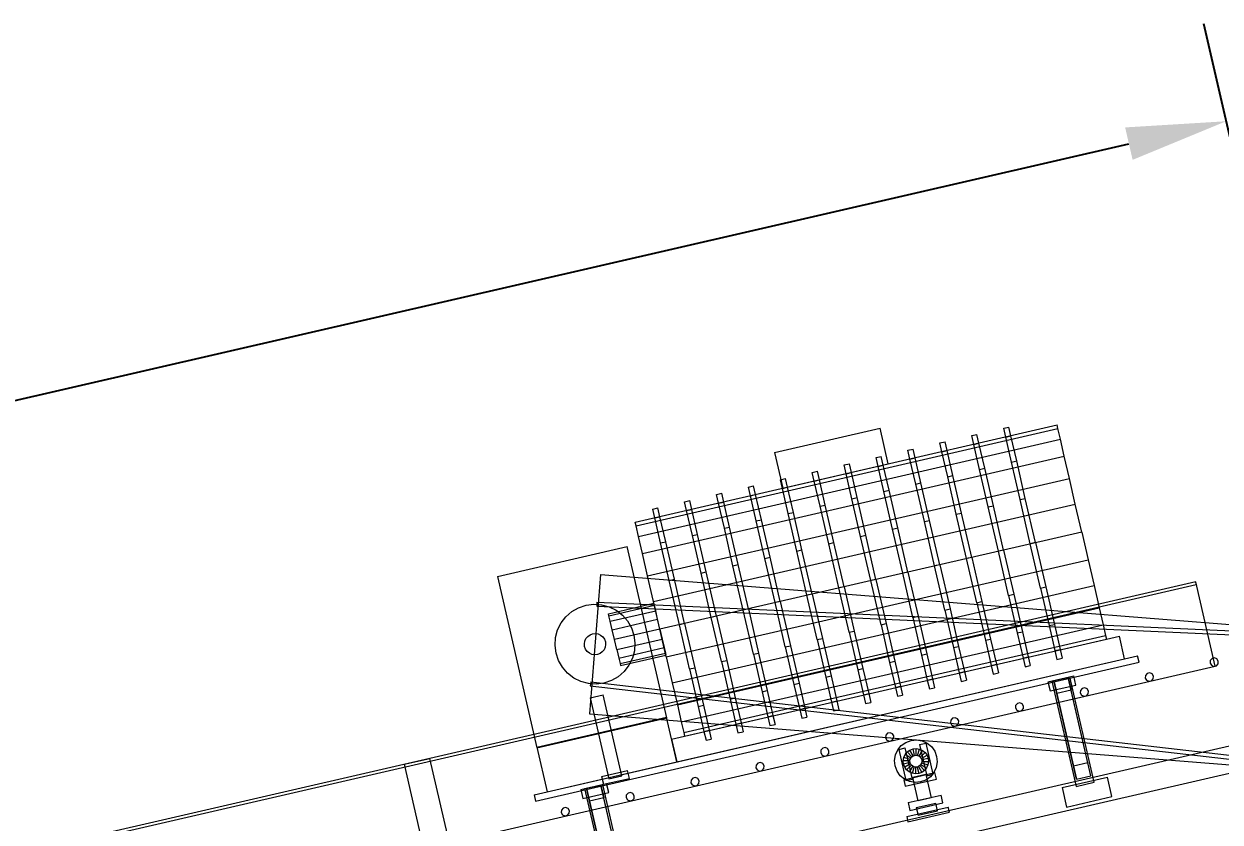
# Model space of a CAD drawing. Header units: millimetres. Extents: x -1970 to 59977, y -65068 to 6837.
# Drawn here: x 36932 to 38728, y 3324 to 4523 of the extents above; entities that cross this region are included whole.
import ezdxf

# ---------------------------------------------------------------- set-up
doc = ezdxf.new("R2010")
doc.units = ezdxf.units.MM
doc.layers.add('COTAS_P', color=1, linetype='Continuous', lineweight=0)
doc.layers.add('lateral_C03', color=7, linetype='Continuous', lineweight=0)
doc.dimstyles.new('R19_100', dxfattribs={"dimtxt": 250, "dimasz": 150, "dimexe": 150, "dimexo": 80, "dimgap": 100, "dimtad": 1, "dimtih": 1, "dimtoh": 1, "dimdsep": 46, "dimcen": 0.09, "dimadec": 0, "dimazin": 0, "dimtfac": 1, "dimtdec": 4, "dimtofl": 0, "dimtmove": 0, "dimatfit": 3, "dimfxl": 1, "dimtolj": 1, "dimtzin": 0, "dimarcsym": 0})

# ---------------------------------------------------------------- blocks, each defined once
blk = doc.blocks.new('*D9')
at = {"layer": 'COTAS_P', "color": 0, "lineweight": -2, "transparency": 16777216}
for p, q in [((38921.3, 3578), (38703.4, 4523.2)), ((27384.7, 1760.7), (38591, 4343.3)), ((27422.7, 928), (27204.9, 1873.2))]:
    blk.add_line(p, q, dxfattribs=at)
at = {"layer": 'COTAS_P', "color": 0, "transparency": 16777216}
for points in [[(38585.4, 4367.7), (38596.6, 4319), (38737.1, 4377)], [(27379.1, 1785.1), (27390.3, 1736.3), (27238.5, 1727)]]:
    blk.add_solid(points, dxfattribs=at)
at = {"layer": 'Defpoints', "color": 0, "transparency": 16777216}
for p in [(38737.1, 4377), (38939.3, 3500), (27440.7, 850)]:
    blk.add_point(p, dxfattribs=at)

msp = doc.modelspace()

# ---------------------------------------------------------------- linework, layer by layer
at = {"layer": 'lateral_C03'}
for p, q in [((37849.701, 3774.833), (38483.098, 3920.807)), ((38059.038, 3879.519), (38217.387, 3916.013)), ((38229.739, 3862.417), (38217.387, 3916.013)), ((38402.989, 3915.891), (38410.785, 3917.688)), ((38406.035, 3902.673), (38402.989, 3915.891)), ((38413.831, 3904.47), (38410.785, 3917.688)), ((38484.36, 3915.329), (38483.098, 3920.807)), ((37850.964, 3769.354), (38484.36, 3915.329)), ((37854.666, 3753.292), (38488.062, 3899.266)), ((38355.078, 3904.849), (38362.874, 3906.646)), ((38358.124, 3891.631), (38355.078, 3904.849)), ((38365.92, 3893.428), (38362.874, 3906.646)), ((38406.035, 3902.673), (38413.831, 3904.47)), ((38414.71, 3865.031), (38406.035, 3902.673)), ((38422.506, 3866.827), (38413.831, 3904.47)), ((38488.062, 3899.266), (38484.36, 3915.329)), ((38493.951, 3873.714), (38488.062, 3899.266)), ((38259.257, 3882.766), (38267.052, 3884.563)), ((38262.303, 3869.548), (38259.257, 3882.766)), ((38270.099, 3871.345), (38267.052, 3884.563)), ((38307.167, 3893.808), (38314.963, 3895.604)), ((38310.214, 3880.59), (38307.167, 3893.808)), ((38310.214, 3880.59), (38318.009, 3882.386)), ((38318.889, 3842.947), (38310.214, 3880.59)), ((38318.009, 3882.386), (38314.963, 3895.604)), ((38326.684, 3844.744), (38318.009, 3882.386)), ((38358.124, 3891.631), (38365.92, 3893.428)), ((38366.8, 3853.989), (38358.124, 3891.631)), ((38374.595, 3855.786), (38365.92, 3893.428)), ((37860.554, 3727.74), (38493.951, 3873.714)), ((38059.038, 3879.519), (38071.39, 3825.924)), ((38071.39, 3825.924), (38229.739, 3862.417)), ((38163.435, 3860.683), (38171.231, 3862.479)), ((38174.277, 3849.261), (38171.231, 3862.479)), ((38211.346, 3871.724), (38219.141, 3873.521)), ((38214.392, 3858.506), (38211.346, 3871.724)), ((38222.188, 3860.303), (38219.141, 3873.521)), ((38262.303, 3869.548), (38270.099, 3871.345)), ((38270.978, 3831.906), (38262.303, 3869.548)), ((38278.774, 3833.702), (38270.099, 3871.345)), ((38414.71, 3865.031), (38422.506, 3866.827)), ((38427.694, 3808.695), (38414.71, 3865.031)), ((38435.489, 3810.492), (38422.506, 3866.827)), ((38501.625, 3840.415), (38493.951, 3873.714)), ((38115.524, 3849.641), (38123.32, 3851.438)), ((38118.571, 3836.423), (38115.524, 3849.641)), ((38126.366, 3838.22), (38123.32, 3851.438)), ((38166.481, 3847.465), (38163.435, 3860.683)), ((38166.481, 3847.465), (38174.277, 3849.261)), ((38175.157, 3809.822), (38166.481, 3847.465)), ((38182.952, 3811.619), (38174.277, 3849.261)), ((38214.392, 3858.506), (38222.188, 3860.303)), ((38223.067, 3820.864), (38214.392, 3858.506)), ((38230.863, 3822.661), (38222.188, 3860.303)), ((38318.889, 3842.947), (38326.684, 3844.744)), ((38339.668, 3788.409), (38326.684, 3844.744)), ((38366.8, 3853.989), (38374.595, 3855.786)), ((38379.783, 3797.654), (38366.8, 3853.989)), ((38387.579, 3799.45), (38374.595, 3855.786)), ((37868.229, 3694.44), (38501.625, 3840.415)), ((38019.703, 3827.558), (38027.498, 3829.354)), ((38022.749, 3814.34), (38019.703, 3827.558)), ((38030.545, 3816.136), (38027.498, 3829.354)), ((38067.614, 3838.599), (38075.409, 3840.396)), ((38070.66, 3825.381), (38067.614, 3838.599)), ((38070.66, 3825.381), (38078.455, 3827.178)), ((38078.455, 3827.178), (38075.409, 3840.396)), ((38087.131, 3789.536), (38078.455, 3827.178)), ((38118.571, 3836.423), (38126.366, 3838.22)), ((38127.246, 3798.781), (38118.571, 3836.423)), ((38135.041, 3800.577), (38126.366, 3838.22)), ((38270.978, 3831.906), (38278.774, 3833.702)), ((38283.961, 3775.57), (38270.978, 3831.906)), ((38291.757, 3777.367), (38278.774, 3833.702)), ((38331.872, 3786.612), (38318.889, 3842.947)), ((38510.562, 3801.636), (38501.625, 3840.415)), ((37971.792, 3816.516), (37979.588, 3818.313)), ((37974.838, 3803.298), (37971.792, 3816.516)), ((37982.634, 3805.095), (37979.588, 3818.313)), ((38022.749, 3814.34), (38030.545, 3816.136)), ((38031.424, 3776.697), (38022.749, 3814.34)), ((38039.22, 3778.494), (38030.545, 3816.136)), ((38079.335, 3787.739), (38070.66, 3825.381)), ((38175.157, 3809.822), (38182.952, 3811.619)), ((38188.14, 3753.487), (38175.157, 3809.822)), ((38195.935, 3755.284), (38182.952, 3811.619)), ((38223.067, 3820.864), (38230.863, 3822.661)), ((38236.051, 3764.529), (38223.067, 3820.864)), ((38243.846, 3766.325), (38230.863, 3822.661)), ((38427.694, 3808.695), (38435.489, 3810.492)), ((38443.008, 3742.243), (38427.694, 3808.695)), ((38450.804, 3744.04), (38435.489, 3810.492)), ((37875.97, 3794.433), (37883.766, 3796.229)), ((37879.017, 3781.215), (37875.97, 3794.433)), ((37877.166, 3655.662), (38510.562, 3801.636)), ((37886.812, 3783.011), (37883.766, 3796.229)), ((37923.881, 3805.474), (37931.677, 3807.271)), ((37926.927, 3792.256), (37923.881, 3805.474)), ((37926.927, 3792.256), (37934.723, 3794.053)), ((37935.603, 3754.614), (37926.927, 3792.256)), ((37934.723, 3794.053), (37931.677, 3807.271)), ((37943.398, 3756.411), (37934.723, 3794.053)), ((37974.838, 3803.298), (37982.634, 3805.095)), ((37983.513, 3765.656), (37974.838, 3803.298)), ((37991.309, 3767.452), (37982.634, 3805.095)), ((38127.246, 3798.781), (38135.041, 3800.577)), ((38140.229, 3742.445), (38127.246, 3798.781)), ((38148.025, 3744.242), (38135.041, 3800.577)), ((38379.783, 3797.654), (38387.579, 3799.45)), ((38395.098, 3731.201), (38379.783, 3797.654)), ((38402.893, 3732.998), (38387.579, 3799.45)), ((38520.153, 3760.022), (38510.562, 3801.636)), ((37850.964, 3769.354), (37849.701, 3774.833)), ((37879.017, 3781.215), (37886.812, 3783.011)), ((37887.692, 3743.572), (37879.017, 3781.215)), ((37895.487, 3745.369), (37886.812, 3783.011)), ((38031.424, 3776.697), (38039.22, 3778.494)), ((38044.407, 3720.362), (38031.424, 3776.697)), ((38052.203, 3722.159), (38039.22, 3778.494)), ((38079.335, 3787.739), (38087.131, 3789.536)), ((38092.318, 3731.404), (38079.335, 3787.739)), ((38100.114, 3733.2), (38087.131, 3789.536)), ((38283.961, 3775.57), (38291.757, 3777.367)), ((38299.276, 3709.118), (38283.961, 3775.57)), ((38307.072, 3710.915), (38291.757, 3777.367)), ((38331.872, 3786.612), (38339.668, 3788.409)), ((38347.187, 3720.16), (38331.872, 3786.612)), ((38354.983, 3721.956), (38339.668, 3788.409)), ((37854.666, 3753.292), (37850.964, 3769.354)), ((38520.153, 3760.022), (37886.756, 3614.047)), ((37935.603, 3754.614), (37943.398, 3756.411)), ((37948.586, 3698.279), (37935.603, 3754.614)), ((37956.382, 3700.075), (37943.398, 3756.411)), ((37983.513, 3765.656), (37991.309, 3767.452)), ((37996.497, 3709.32), (37983.513, 3765.656)), ((38004.292, 3711.117), (37991.309, 3767.452)), ((38188.14, 3753.487), (38195.935, 3755.284)), ((38211.25, 3688.831), (38195.935, 3755.284)), ((38236.051, 3764.529), (38243.846, 3766.325)), ((38251.365, 3698.076), (38236.051, 3764.529)), ((38259.161, 3699.873), (38243.846, 3766.325)), ((38520.153, 3760.022), (38529.743, 3718.408)), ((37642.732, 3693.269), (37837.623, 3738.184)), ((37896.911, 3480.928), (37837.623, 3738.184)), ((37860.554, 3727.74), (37854.666, 3753.292)), ((37887.692, 3743.572), (37895.487, 3745.369)), ((37900.675, 3687.237), (37887.692, 3743.572)), ((37908.471, 3689.034), (37895.487, 3745.369)), ((38140.229, 3742.445), (38148.025, 3744.242)), ((38155.544, 3675.993), (38140.229, 3742.445)), ((38163.339, 3677.79), (38148.025, 3744.242)), ((38203.455, 3687.035), (38188.14, 3753.487)), ((38450.804, 3744.04), (38443.008, 3742.243)), ((38458.323, 3675.791), (38443.008, 3742.243)), ((38450.804, 3744.04), (38466.119, 3677.587)), ((37868.229, 3694.44), (37860.554, 3727.74)), ((37896.347, 3572.433), (38529.743, 3718.408)), ((38044.407, 3720.362), (38052.203, 3722.159)), ((38059.722, 3653.91), (38044.407, 3720.362)), ((38067.518, 3655.706), (38052.203, 3722.159)), ((38092.318, 3731.404), (38100.114, 3733.2)), ((38107.633, 3664.951), (38092.318, 3731.404)), ((38115.429, 3666.748), (38100.114, 3733.2)), ((38354.983, 3721.956), (38347.187, 3720.16)), ((38362.502, 3653.707), (38347.187, 3720.16)), ((38354.983, 3721.956), (38370.297, 3655.504)), ((38402.893, 3732.998), (38395.098, 3731.201)), ((38410.412, 3664.749), (38395.098, 3731.201)), ((38402.893, 3732.998), (38418.208, 3666.546)), ((38529.743, 3718.408), (38538.68, 3679.629)), ((37996.497, 3709.32), (38004.292, 3711.117)), ((38011.811, 3642.868), (37996.497, 3709.32)), ((38019.607, 3644.665), (38004.292, 3711.117)), ((38307.072, 3710.915), (38299.276, 3709.118)), ((38314.591, 3642.666), (38299.276, 3709.118)), ((38307.072, 3710.915), (38322.387, 3644.462)), ((38691.362, 3685.056), (27582.557, 1124.887)), ((37642.732, 3693.269), (37702.02, 3436.012)), ((37797.647, 3696.258), (37780.974, 3486.921)), ((37797.647, 3696.258), (38947.59, 3604.669)), ((37877.166, 3655.662), (37868.229, 3694.44)), ((37900.675, 3687.237), (37908.471, 3689.034)), ((37915.99, 3620.785), (37900.675, 3687.237)), ((37923.786, 3622.581), (37908.471, 3689.034)), ((37948.586, 3698.279), (37956.382, 3700.075)), ((37963.901, 3631.826), (37948.586, 3698.279)), ((37971.696, 3633.623), (37956.382, 3700.075)), ((38211.25, 3688.831), (38203.455, 3687.035)), ((38218.769, 3620.582), (38203.455, 3687.035)), ((38211.25, 3688.831), (38226.565, 3622.379)), ((38259.161, 3699.873), (38251.365, 3698.076)), ((38266.68, 3631.624), (38251.365, 3698.076)), ((38259.161, 3699.873), (38274.476, 3633.421)), ((38720.557, 3558.377), (38691.362, 3685.056)), ((38692.26, 3681.159), (38691.362, 3685.056)), ((27583.456, 1120.989), (38692.26, 3681.159)), ((37905.284, 3533.655), (38538.68, 3679.629)), ((38115.429, 3666.748), (38107.633, 3664.951)), ((38122.948, 3598.499), (38107.633, 3664.951)), ((38115.429, 3666.748), (38130.743, 3600.296)), ((38163.339, 3677.79), (38155.544, 3675.993)), ((38170.859, 3609.541), (38155.544, 3675.993)), ((38163.339, 3677.79), (38178.654, 3611.337)), ((38410.412, 3664.749), (38418.208, 3666.546)), ((38410.412, 3664.749), (38423.396, 3608.414)), ((38418.208, 3666.546), (38431.191, 3610.21)), ((38458.323, 3675.791), (38466.119, 3677.587)), ((38458.323, 3675.791), (38471.307, 3619.455)), ((38466.119, 3677.587), (38479.102, 3621.252)), ((38538.68, 3679.629), (38546.355, 3646.33)), ((37754.487, 3640.45), (37764.688, 3646.305)), ((37764.688, 3646.305), (37775.836, 3650.057)), ((37775.836, 3650.057), (37787.501, 3651.562)), ((37787.501, 3651.562), (37799.236, 3650.763)), ((37792.132, 3654.527), (37791.863, 3648.533)), ((37791.863, 3648.533), (38943.597, 3596.903)), ((37792.132, 3654.527), (38943.866, 3602.897)), ((37799.236, 3650.763), (37810.59, 3647.69)), ((37809.561, 3637.305), (37877.773, 3653.026)), ((37810.245, 3634.338), (37878.457, 3650.059)), ((37810.59, 3647.69), (37821.125, 3642.46)), ((37886.756, 3614.047), (37877.166, 3655.662)), ((37878.457, 3650.059), (37877.773, 3653.026)), ((37880.404, 3641.609), (37878.457, 3650.059)), ((37912.958, 3500.355), (38546.355, 3646.33)), ((38067.518, 3655.706), (38059.722, 3653.91)), ((38075.037, 3587.457), (38059.722, 3653.91)), ((38067.518, 3655.706), (38082.833, 3589.254)), ((38362.502, 3653.707), (38370.297, 3655.504)), ((38362.502, 3653.707), (38375.485, 3597.372)), ((38370.297, 3655.504), (38383.281, 3599.168)), ((38546.355, 3646.33), (38552.244, 3620.778)), ((37738.44, 3623.404), (37745.624, 3632.718)), ((37745.624, 3632.718), (37754.487, 3640.45)), ((37810.245, 3634.338), (37809.561, 3637.305)), ((37812.192, 3625.889), (37810.245, 3634.338)), ((37812.192, 3625.889), (37880.404, 3641.609)), ((37815.107, 3613.243), (37883.319, 3628.964)), ((37821.125, 3642.46), (37830.438, 3635.276)), ((37830.438, 3635.276), (37838.171, 3626.413)), ((37883.319, 3628.964), (37880.404, 3641.609)), ((37886.756, 3614.047), (37883.319, 3628.964)), ((37971.696, 3633.623), (37963.901, 3631.826)), ((37979.215, 3565.374), (37963.901, 3631.826)), ((37971.696, 3633.623), (37987.011, 3567.171)), ((38019.607, 3644.665), (38011.811, 3642.868)), ((38027.126, 3576.416), (38011.811, 3642.868)), ((38019.607, 3644.665), (38034.922, 3578.212)), ((38266.68, 3631.624), (38274.476, 3633.421)), ((38266.68, 3631.624), (38279.663, 3575.289)), ((38274.476, 3633.421), (38287.459, 3577.085)), ((38314.591, 3642.666), (38322.387, 3644.462)), ((38314.591, 3642.666), (38327.574, 3586.33)), ((38322.387, 3644.462), (38335.37, 3588.127)), ((37730.137, 3601.515), (37733.211, 3612.869)), ((37733.211, 3612.869), (37738.44, 3623.404)), ((37815.107, 3613.243), (37812.192, 3625.889)), ((37818.544, 3598.327), (37815.107, 3613.243)), ((37886.756, 3614.047), (37818.544, 3598.327)), ((37838.171, 3626.413), (37844.026, 3616.212)), ((37844.026, 3616.212), (37847.778, 3605.064)), ((37896.347, 3572.433), (37886.756, 3614.047)), ((37886.756, 3614.047), (37890.194, 3599.131)), ((37923.786, 3622.581), (37915.99, 3620.785)), ((37931.305, 3554.332), (37915.99, 3620.785)), ((37918.847, 3474.803), (38552.244, 3620.778)), ((37923.786, 3622.581), (37939.1, 3556.129)), ((38170.859, 3609.541), (38178.654, 3611.337)), ((38178.654, 3611.337), (38191.637, 3555.002)), ((38218.769, 3620.582), (38226.565, 3622.379)), ((38218.769, 3620.582), (38231.753, 3564.247)), ((38226.565, 3622.379), (38239.548, 3566.043)), ((38471.307, 3619.455), (38479.102, 3621.252)), ((38471.307, 3619.455), (38479.982, 3581.813)), ((38479.102, 3621.252), (38487.777, 3583.61)), ((38552.244, 3620.778), (38555.945, 3604.715)), ((37729.338, 3589.78), (37730.137, 3601.515)), ((37773.321, 3592.154), (37774.011, 3596.274)), ((37774.011, 3596.274), (37775.745, 3600.074)), ((37775.745, 3600.074), (37778.403, 3603.296)), ((37778.403, 3603.296), (37781.804, 3605.72)), ((37781.804, 3605.72), (37785.717, 3607.181)), ((37785.717, 3607.181), (37789.875, 3607.58)), ((37789.875, 3607.58), (37793.994, 3606.889)), ((37793.994, 3606.889), (37797.794, 3605.155)), ((37797.794, 3605.155), (37801.016, 3602.497)), ((37801.016, 3602.497), (37803.441, 3599.096)), ((37803.441, 3599.096), (37804.902, 3595.183)), ((37804.902, 3595.183), (37805.301, 3591.025)), ((37821.982, 3583.411), (37818.544, 3598.327)), ((37821.982, 3583.411), (37890.194, 3599.131)), ((37847.778, 3605.064), (37849.283, 3593.399)), ((37849.283, 3593.399), (37848.484, 3581.664)), ((37890.194, 3599.131), (37893.108, 3586.486)), ((37904.322, 3448.771), (38576.697, 3603.728)), ((37922.549, 3458.741), (38555.945, 3604.715)), ((37923.811, 3453.262), (38557.208, 3599.237)), ((38122.948, 3598.499), (38130.743, 3600.296)), ((38122.948, 3598.499), (38135.931, 3542.164)), ((38130.743, 3600.296), (38143.727, 3543.96)), ((38170.859, 3609.541), (38183.842, 3553.205)), ((38375.485, 3597.372), (38383.281, 3599.168)), ((38375.485, 3597.372), (38384.16, 3559.73)), ((38383.281, 3599.168), (38391.956, 3561.526)), ((38423.396, 3608.414), (38431.191, 3610.21)), ((38423.396, 3608.414), (38432.071, 3570.771)), ((38431.191, 3610.21), (38439.867, 3572.568)), ((38555.945, 3604.715), (38557.208, 3599.237)), ((38584.557, 3569.622), (38576.697, 3603.728)), ((37730.843, 3578.115), (37729.338, 3589.78)), ((37734.595, 3566.968), (37730.843, 3578.115)), ((37773.719, 3587.997), (37773.321, 3592.154)), ((37775.18, 3584.084), (37773.719, 3587.997)), ((37777.605, 3580.682), (37775.18, 3584.084)), ((37780.827, 3578.024), (37777.605, 3580.682)), ((37784.627, 3576.291), (37780.827, 3578.024)), ((37788.746, 3575.6), (37784.627, 3576.291)), ((37792.904, 3575.998), (37788.746, 3575.6)), ((37796.817, 3577.46), (37792.904, 3575.998)), ((37800.218, 3579.884), (37796.817, 3577.46)), ((37802.876, 3583.106), (37800.218, 3579.884)), ((37804.61, 3586.906), (37802.876, 3583.106)), ((37805.301, 3591.025), (37804.61, 3586.906)), ((37821.982, 3583.411), (37824.896, 3570.765)), ((37824.896, 3570.765), (37893.108, 3586.486)), ((37826.843, 3562.316), (37895.055, 3578.036)), ((37827.527, 3559.349), (37895.739, 3575.069)), ((37848.484, 3581.664), (37845.41, 3570.311)), ((37893.108, 3586.486), (37895.055, 3578.036)), ((37895.055, 3578.036), (37895.739, 3575.069)), ((38027.126, 3576.416), (38034.922, 3578.212)), ((38027.126, 3576.416), (38040.109, 3520.08)), ((38034.922, 3578.212), (38047.905, 3521.877)), ((38075.037, 3587.457), (38082.833, 3589.254)), ((38075.037, 3587.457), (38088.02, 3531.122)), ((38082.833, 3589.254), (38095.816, 3532.918)), ((38279.663, 3575.289), (38287.459, 3577.085)), ((38279.663, 3575.289), (38288.339, 3537.646)), ((38287.459, 3577.085), (38296.134, 3539.443)), ((38327.574, 3586.33), (38335.37, 3588.127)), ((38327.574, 3586.33), (38336.249, 3548.688)), ((38335.37, 3588.127), (38344.045, 3550.485)), ((38479.982, 3581.813), (38487.777, 3583.61)), ((38479.982, 3581.813), (38483.028, 3568.595)), ((38487.777, 3583.61), (38490.824, 3570.391)), ((27611.752, 998.208), (38720.557, 3558.377)), ((37697.802, 3365.258), (38604.046, 3574.114)), ((37700.048, 3355.513), (38606.292, 3564.369)), ((37740.45, 3556.766), (37734.595, 3566.968)), ((37748.183, 3547.903), (37740.45, 3556.766)), ((37824.896, 3570.765), (37826.843, 3562.316)), ((37826.843, 3562.316), (37827.527, 3559.349)), ((37840.181, 3559.775), (37832.997, 3550.462)), ((37845.41, 3570.311), (37840.181, 3559.775)), ((37896.347, 3572.433), (37905.284, 3533.655)), ((37912.182, 3414.665), (38584.557, 3569.622)), ((37979.215, 3565.374), (37987.011, 3567.171)), ((37979.215, 3565.374), (37992.199, 3509.039)), ((37987.011, 3567.171), (37999.994, 3510.835)), ((38231.753, 3564.247), (38239.548, 3566.043)), ((38231.753, 3564.247), (38240.428, 3526.605)), ((38239.548, 3566.043), (38248.223, 3528.401)), ((38384.16, 3559.73), (38391.956, 3561.526)), ((38384.16, 3559.73), (38387.206, 3546.512)), ((38391.956, 3561.526), (38395.002, 3548.308)), ((38432.071, 3570.771), (38439.867, 3572.568)), ((38432.071, 3570.771), (38435.117, 3557.553)), ((38435.117, 3557.553), (38442.913, 3559.35)), ((38439.867, 3572.568), (38442.913, 3559.35)), ((38483.028, 3568.595), (38490.824, 3570.391)), ((38606.292, 3564.369), (38604.046, 3574.114)), ((38713.286, 3567.048), (38712.943, 3563.139)), ((38712.943, 3563.139), (38714.963, 3559.774)), ((38715.862, 3570.009), (38713.286, 3567.048)), ((38714.963, 3559.774), (38718.575, 3558.239)), ((38719.686, 3570.891), (38715.862, 3570.009)), ((38718.575, 3558.239), (38722.399, 3559.121)), ((38723.298, 3569.356), (38719.686, 3570.891)), ((38722.399, 3559.121), (38724.975, 3562.082)), ((38725.318, 3565.991), (38723.298, 3569.356)), ((38724.975, 3562.082), (38725.318, 3565.991)), ((37757.496, 3540.719), (37748.183, 3547.903)), ((37768.032, 3535.49), (37757.496, 3540.719)), ((37824.134, 3542.729), (37813.933, 3536.875)), ((37832.997, 3550.462), (37824.134, 3542.729)), ((37931.305, 3554.332), (37939.1, 3556.129)), ((37931.305, 3554.332), (37944.288, 3497.997)), ((37939.1, 3556.129), (37952.084, 3499.793)), ((38135.931, 3542.164), (38143.727, 3543.96)), ((38135.931, 3542.164), (38144.606, 3504.521)), ((38143.727, 3543.96), (38152.402, 3506.318)), ((38183.842, 3553.205), (38191.637, 3555.002)), ((38183.842, 3553.205), (38192.517, 3515.563)), ((38191.637, 3555.002), (38200.313, 3517.36)), ((38288.339, 3537.646), (38296.134, 3539.443)), ((38296.134, 3539.443), (38299.18, 3526.225)), ((38336.249, 3548.688), (38344.045, 3550.485)), ((38336.249, 3548.688), (38339.296, 3535.47)), ((38344.045, 3550.485), (38347.091, 3537.266)), ((38387.206, 3546.512), (38395.002, 3548.308)), ((38469.419, 3534.877), (38508.397, 3543.86)), ((38475.266, 3536.225), (38502.551, 3542.513)), ((38478.22, 3536.766), (38499.658, 3541.707)), ((38499.658, 3541.707), (38504.088, 3522.482)), ((38529.302, 3413.079), (38499.658, 3541.707)), ((38539.044, 3384.164), (38502.551, 3542.513)), ((38511.541, 3530.218), (38508.397, 3543.86)), ((38615.841, 3544.591), (38615.497, 3540.681)), ((38615.497, 3540.681), (38617.517, 3537.317)), ((38618.416, 3547.552), (38615.841, 3544.591)), ((38622.241, 3548.433), (38618.416, 3547.552)), ((38625.853, 3546.898), (38622.241, 3548.433)), ((38624.953, 3536.663), (38627.529, 3539.624)), ((38627.873, 3543.533), (38625.853, 3546.898)), ((38627.529, 3539.624), (38627.873, 3543.533)), ((37779.385, 3532.416), (37768.032, 3535.49)), ((37791.12, 3531.617), (37779.385, 3532.416)), ((37782.817, 3534.961), (37782.134, 3529)), ((37782.134, 3529), (38927.52, 3397.67)), ((37782.817, 3534.961), (38928.203, 3403.631)), ((37802.785, 3533.122), (37791.12, 3531.617)), ((37813.933, 3536.875), (37802.785, 3533.122)), ((37905.284, 3533.655), (37912.958, 3500.355)), ((38040.109, 3520.08), (38047.905, 3521.877)), ((38047.905, 3521.877), (38056.58, 3484.235)), ((38088.02, 3531.122), (38095.816, 3532.918)), ((38088.02, 3531.122), (38096.695, 3493.48)), ((38095.816, 3532.918), (38104.491, 3495.276)), ((38240.428, 3526.605), (38248.223, 3528.401)), ((38240.428, 3526.605), (38243.474, 3513.387)), ((38248.223, 3528.401), (38251.27, 3515.183)), ((38288.339, 3537.646), (38291.385, 3524.428)), ((38291.385, 3524.428), (38299.18, 3526.225)), ((38339.296, 3535.47), (38347.091, 3537.266)), ((38469.419, 3534.877), (38472.563, 3521.235)), ((38472.563, 3521.235), (38511.541, 3530.218)), ((38475.266, 3536.225), (38511.76, 3377.876)), ((38482.65, 3517.542), (38478.22, 3536.766)), ((38478.22, 3536.766), (38507.864, 3408.138)), ((38504.088, 3522.482), (38482.65, 3517.542)), ((38533.732, 3393.854), (38504.088, 3522.482)), ((38518.395, 3522.133), (38518.051, 3518.224)), ((38520.971, 3525.094), (38518.395, 3522.133)), ((38524.795, 3525.975), (38520.971, 3525.094)), ((38528.407, 3524.44), (38524.795, 3525.975)), ((38530.427, 3521.076), (38528.407, 3524.44)), ((38530.083, 3517.166), (38530.427, 3521.076)), ((38617.517, 3537.317), (38621.129, 3535.782)), ((38621.129, 3535.782), (38624.953, 3536.663)), ((37782.242, 3510.942), (37801.731, 3515.434)), ((37782.242, 3510.942), (37810.314, 3389.135)), ((37829.803, 3393.627), (37801.731, 3515.434)), ((37992.199, 3509.039), (37999.994, 3510.835)), ((37992.199, 3509.039), (38000.874, 3471.396)), ((37999.994, 3510.835), (38008.67, 3473.193)), ((38040.109, 3520.08), (38048.785, 3482.438)), ((38144.606, 3504.521), (38152.402, 3506.318)), ((38144.606, 3504.521), (38147.652, 3491.303)), ((38152.402, 3506.318), (38155.448, 3493.1)), ((38192.517, 3515.563), (38200.313, 3517.36)), ((38192.517, 3515.563), (38195.563, 3502.345)), ((38195.563, 3502.345), (38203.359, 3504.141)), ((38200.313, 3517.36), (38203.359, 3504.141)), ((38243.474, 3513.387), (38251.27, 3515.183)), ((38423.525, 3502.636), (38420.949, 3499.675)), ((38427.349, 3503.518), (38423.525, 3502.636)), ((38430.961, 3501.983), (38427.349, 3503.518)), ((38512.294, 3388.913), (38482.65, 3517.542)), ((38518.051, 3518.224), (38520.071, 3514.859)), ((38520.071, 3514.859), (38523.683, 3513.324)), ((38523.683, 3513.324), (38527.508, 3514.205)), ((38527.508, 3514.205), (38530.083, 3517.166)), ((37780.974, 3486.921), (38930.916, 3395.331)), ((37912.958, 3500.355), (37918.847, 3474.803)), ((37944.288, 3497.997), (37952.084, 3499.793)), ((37944.288, 3497.997), (37952.963, 3460.355)), ((37952.084, 3499.793), (37960.759, 3462.151)), ((37968.165, 3260.807), (38942.622, 3485.383)), ((38096.695, 3493.48), (38104.491, 3495.276)), ((38096.695, 3493.48), (38099.742, 3480.262)), ((38104.491, 3495.276), (38107.537, 3482.058)), ((38147.652, 3491.303), (38155.448, 3493.1)), ((38420.949, 3499.675), (38420.606, 3495.766)), ((38420.606, 3495.766), (38422.626, 3492.401)), ((38422.626, 3492.401), (38426.238, 3490.866)), ((38426.238, 3490.866), (38430.062, 3491.748)), ((38430.062, 3491.748), (38432.638, 3494.709)), ((38432.981, 3498.618), (38430.961, 3501.983)), ((38432.638, 3494.709), (38432.981, 3498.618)), ((37701.795, 3436.987), (37896.687, 3481.902)), ((37702.02, 3436.012), (37896.911, 3480.928)), ((37912.182, 3414.665), (37896.687, 3481.902)), ((37918.847, 3474.803), (37922.549, 3458.741)), ((38000.874, 3471.396), (38008.67, 3473.193)), ((38000.874, 3471.396), (38003.92, 3458.178)), ((38008.67, 3473.193), (38011.716, 3459.975)), ((38048.785, 3482.438), (38056.58, 3484.235)), ((38048.785, 3482.438), (38051.831, 3469.22)), ((38051.831, 3469.22), (38059.627, 3471.016)), ((38056.58, 3484.235), (38059.627, 3471.016)), ((38099.742, 3480.262), (38107.537, 3482.058)), ((38323.504, 3477.218), (38323.16, 3473.308)), ((38323.16, 3473.308), (38325.18, 3469.944)), ((38326.08, 3480.179), (38323.504, 3477.218)), ((38325.18, 3469.944), (38328.792, 3468.409)), ((38329.904, 3481.06), (38326.08, 3480.179)), ((38328.792, 3468.409), (38332.616, 3469.29)), ((38333.516, 3479.525), (38329.904, 3481.06)), ((38332.616, 3469.29), (38335.192, 3472.251)), ((38335.536, 3476.16), (38333.516, 3479.525)), ((38335.192, 3472.251), (38335.536, 3476.16)), ((37904.322, 3448.771), (37912.182, 3414.665)), ((37922.549, 3458.741), (37923.811, 3453.262)), ((37952.963, 3460.355), (37960.759, 3462.151)), ((37952.963, 3460.355), (37956.009, 3447.137)), ((37956.009, 3447.137), (37963.805, 3448.933)), ((37960.759, 3462.151), (37963.805, 3448.933)), ((38003.92, 3458.178), (38011.716, 3459.975)), ((38226.058, 3454.76), (38225.714, 3450.851)), ((38225.714, 3450.851), (38227.734, 3447.486)), ((38228.634, 3457.721), (38226.058, 3454.76)), ((38232.458, 3458.602), (38228.634, 3457.721)), ((38236.07, 3457.068), (38232.458, 3458.602)), ((38235.171, 3446.833), (38237.747, 3449.793)), ((38238.09, 3453.703), (38236.07, 3457.068)), ((38237.747, 3449.793), (38238.09, 3453.703)), ((37701.795, 3436.987), (37717.291, 3369.749)), ((37977.148, 3221.829), (38951.605, 3446.405)), ((38128.612, 3432.303), (38128.269, 3428.393)), ((38131.188, 3435.263), (38128.612, 3432.303)), ((38135.012, 3436.145), (38131.188, 3435.263)), ((38138.624, 3434.61), (38135.012, 3436.145)), ((38140.644, 3431.245), (38138.624, 3434.61)), ((38140.301, 3427.336), (38140.644, 3431.245)), ((38227.734, 3447.486), (38231.346, 3445.951)), ((38231.346, 3445.951), (38235.171, 3446.833)), ((38240.498, 3425.165), (38243.965, 3432.765)), ((38243.965, 3432.765), (38249.281, 3439.209)), ((38245.467, 3433.493), (38255.212, 3435.739)), ((38245.467, 3433.493), (38256.247, 3386.719)), ((38249.281, 3439.209), (38256.084, 3444.057)), ((38265.991, 3388.965), (38255.212, 3435.739)), ((38256.084, 3444.057), (38263.909, 3446.98)), ((38258.143, 3429.698), (38262.182, 3432.576)), ((38262.182, 3432.576), (38266.829, 3434.312)), ((38266.874, 3423.745), (38262.182, 3432.576)), ((38263.909, 3446.98), (38272.225, 3447.777)), ((38266.829, 3434.312), (38271.766, 3434.785)), ((38269.075, 3424.567), (38266.829, 3434.312)), ((38271.413, 3424.791), (38271.766, 3434.785)), ((38271.766, 3434.785), (38276.658, 3433.965)), ((38272.225, 3447.777), (38280.464, 3446.395)), ((38273.731, 3424.403), (38276.658, 3433.965)), ((38275.868, 3423.428), (38281.171, 3431.906)), ((38276.65, 3440.68), (38286.394, 3442.926)), ((38276.65, 3440.68), (38287.429, 3393.906)), ((38276.658, 3433.965), (38281.171, 3431.906)), ((38280.464, 3446.395), (38288.064, 3442.928)), ((38281.171, 3431.906), (38284.997, 3428.75)), ((38297.174, 3396.152), (38286.394, 3442.926)), ((38288.064, 3442.928), (38294.508, 3437.612)), ((38294.508, 3437.612), (38299.356, 3430.809)), ((38299.356, 3430.809), (38302.279, 3422.983)), ((37502.525, 3411.073), (37541.503, 3420.056)), ((37621.452, 3073.15), (37541.503, 3420.056)), ((37717.291, 3369.749), (37912.182, 3414.665)), ((38033.743, 3412.806), (38031.167, 3409.845)), ((38037.567, 3413.687), (38033.743, 3412.806)), ((38041.179, 3412.152), (38037.567, 3413.687)), ((38128.269, 3428.393), (38130.289, 3425.028)), ((38130.289, 3425.028), (38133.901, 3423.494)), ((38133.901, 3423.494), (38137.725, 3424.375)), ((38137.725, 3424.375), (38140.301, 3427.336)), ((38239.116, 3416.926), (38240.498, 3425.165)), ((38239.913, 3408.611), (38239.116, 3416.926)), ((38252.108, 3416.467), (38252.928, 3421.359)), ((38262.102, 3416.114), (38252.108, 3416.467)), ((38252.581, 3411.53), (38252.108, 3416.467)), ((38262.326, 3413.776), (38252.581, 3411.53)), ((38252.928, 3421.359), (38254.987, 3425.872)), ((38262.49, 3418.432), (38252.928, 3421.359)), ((38254.987, 3425.872), (38258.143, 3429.698)), ((38263.465, 3420.569), (38254.987, 3425.872)), ((38264.96, 3422.381), (38258.143, 3429.698)), ((38262.102, 3416.114), (38262.49, 3418.432)), ((38262.326, 3413.776), (38262.102, 3416.114)), ((38263.148, 3411.575), (38262.326, 3413.776)), ((38262.49, 3418.432), (38263.465, 3420.569)), ((38263.465, 3420.569), (38264.96, 3422.381)), ((38264.96, 3422.381), (38266.874, 3423.745)), ((38266.874, 3423.745), (38269.075, 3424.567)), ((38269.075, 3424.567), (38271.413, 3424.791)), ((38271.413, 3424.791), (38273.731, 3424.403)), ((38273.731, 3424.403), (38275.868, 3423.428)), ((38275.868, 3423.428), (38277.68, 3421.932)), ((38277.68, 3421.932), (38284.997, 3428.75)), ((38277.68, 3421.932), (38279.044, 3420.019)), ((38279.702, 3413.162), (38278.727, 3411.025)), ((38279.044, 3420.019), (38287.875, 3424.71)), ((38279.044, 3420.019), (38279.866, 3417.818)), ((38280.09, 3415.479), (38279.702, 3413.162)), ((38279.702, 3413.162), (38289.264, 3410.235)), ((38289.611, 3420.064), (38279.866, 3417.818)), ((38279.866, 3417.818), (38280.09, 3415.479)), ((38280.09, 3415.479), (38290.084, 3415.127)), ((38284.997, 3428.75), (38287.875, 3424.71)), ((38287.875, 3424.71), (38289.611, 3420.064)), ((38290.084, 3415.127), (38289.264, 3410.235)), ((38289.611, 3420.064), (38290.084, 3415.127)), ((38303.076, 3414.668), (38301.694, 3406.429)), ((38302.279, 3422.983), (38303.076, 3414.668)), ((38529.302, 3413.079), (38507.864, 3408.138)), ((38533.732, 3393.854), (38529.302, 3413.079)), ((37502.525, 3411.073), (37582.474, 3064.167)), ((37799.222, 3392.736), (37838.2, 3401.719)), ((37840.895, 3390.026), (37838.2, 3401.719)), ((38031.167, 3409.845), (38030.823, 3405.935)), ((38030.823, 3405.935), (38032.843, 3402.571)), ((38032.843, 3402.571), (38036.455, 3401.036)), ((38036.455, 3401.036), (38040.279, 3401.917)), ((38040.279, 3401.917), (38042.855, 3404.878)), ((38043.199, 3408.788), (38041.179, 3412.152)), ((38042.855, 3404.878), (38043.199, 3408.788)), ((38242.836, 3400.785), (38239.913, 3408.611)), ((38247.684, 3393.982), (38242.836, 3400.785)), ((38254.316, 3406.883), (38252.581, 3411.53)), ((38252.874, 3387.995), (38299.648, 3398.774)), ((38263.148, 3411.575), (38254.316, 3406.883)), ((38257.195, 3402.844), (38254.316, 3406.883)), ((38264.511, 3409.661), (38257.195, 3402.844)), ((38261.021, 3399.688), (38257.195, 3402.844)), ((38266.324, 3408.166), (38261.021, 3399.688)), ((38265.534, 3397.629), (38261.021, 3399.688)), ((38264.511, 3409.661), (38263.148, 3411.575)), ((38266.324, 3408.166), (38264.511, 3409.661)), ((38268.461, 3407.191), (38265.534, 3397.629)), ((38270.426, 3396.809), (38265.534, 3397.629)), ((38268.461, 3407.191), (38266.324, 3408.166)), ((38286.006, 3395.63), (38266.517, 3391.139)), ((38270.778, 3406.803), (38268.461, 3407.191)), ((38270.778, 3406.803), (38270.426, 3396.809)), ((38275.363, 3397.282), (38270.426, 3396.809)), ((38273.117, 3407.027), (38270.778, 3406.803)), ((38275.318, 3407.849), (38273.117, 3407.027)), ((38273.117, 3407.027), (38275.363, 3397.282)), ((38277.231, 3409.212), (38275.318, 3407.849)), ((38275.318, 3407.849), (38280.009, 3399.018)), ((38280.009, 3399.018), (38275.363, 3397.282)), ((38278.727, 3411.025), (38277.231, 3409.212)), ((38277.231, 3409.212), (38284.049, 3401.896)), ((38278.727, 3411.025), (38287.205, 3405.722)), ((38284.049, 3401.896), (38280.009, 3399.018)), ((38287.205, 3405.722), (38284.049, 3401.896)), ((38286.006, 3395.63), (38294.09, 3360.55)), ((38289.264, 3410.235), (38287.205, 3405.722)), ((38287.429, 3393.906), (38297.174, 3396.152)), ((38298.227, 3398.829), (38292.911, 3392.385)), ((38301.694, 3406.429), (38298.227, 3398.829)), ((38301.894, 3389.03), (38299.648, 3398.774)), ((38507.864, 3408.138), (38512.294, 3388.913)), ((37767.81, 3373.182), (37806.789, 3382.165)), ((37773.657, 3374.53), (37800.942, 3380.818)), ((37776.611, 3375.071), (37798.049, 3380.012)), ((37798.049, 3380.012), (37802.48, 3360.787)), ((37827.693, 3251.384), (37798.049, 3380.012)), ((37799.222, 3392.736), (37801.916, 3381.043)), ((37837.436, 3222.469), (37800.942, 3380.818)), ((37801.916, 3381.043), (37840.895, 3390.026)), ((37809.933, 3368.523), (37806.789, 3382.165)), ((37810.314, 3389.135), (37829.803, 3393.627)), ((37933.721, 3387.387), (37933.378, 3383.478)), ((37933.378, 3383.478), (37935.397, 3380.113)), ((37936.297, 3390.348), (37933.721, 3387.387)), ((37935.397, 3380.113), (37939.009, 3378.578)), ((37940.121, 3391.23), (37936.297, 3390.348)), ((37939.009, 3378.578), (37942.834, 3379.46)), ((37943.733, 3389.695), (37940.121, 3391.23)), ((37942.834, 3379.46), (37945.41, 3382.421)), ((37945.753, 3386.33), (37943.733, 3389.695)), ((37945.41, 3382.421), (37945.753, 3386.33)), ((38254.128, 3388.666), (38247.684, 3393.982)), ((38252.874, 3387.995), (38255.12, 3378.25)), ((38261.728, 3385.199), (38254.128, 3388.666)), ((38255.12, 3378.25), (38301.894, 3389.03)), ((38256.247, 3386.719), (38265.991, 3388.965)), ((38269.967, 3383.817), (38261.728, 3385.199)), ((38274.601, 3356.058), (38266.517, 3391.139)), ((38278.282, 3384.614), (38269.967, 3383.817)), ((38286.108, 3387.537), (38278.282, 3384.614)), ((38292.911, 3392.385), (38286.108, 3387.537)), ((38490.622, 3376.083), (38558.834, 3391.803)), ((38511.76, 3377.876), (38539.044, 3384.164)), ((38512.294, 3388.913), (38533.732, 3393.854)), ((38565.571, 3362.57), (38558.834, 3391.803)), ((37697.802, 3365.258), (37700.048, 3355.513)), ((37767.81, 3373.182), (37770.955, 3359.54)), ((37770.955, 3359.54), (37809.933, 3368.523)), ((37773.657, 3374.53), (37810.151, 3216.181)), ((37781.042, 3355.847), (37776.611, 3375.071)), ((37776.611, 3375.071), (37806.255, 3246.443)), ((37802.48, 3360.787), (37781.042, 3355.847)), ((37832.124, 3232.159), (37802.48, 3360.787)), ((37836.275, 3364.93), (37835.932, 3361.02)), ((37835.932, 3361.02), (37837.952, 3357.655)), ((37838.851, 3367.891), (37836.275, 3364.93)), ((37842.676, 3368.772), (37838.851, 3367.891)), ((37846.287, 3367.237), (37842.676, 3368.772)), ((37845.388, 3357.002), (37847.964, 3359.963)), ((37848.307, 3363.872), (37846.287, 3367.237)), ((37847.964, 3359.963), (37848.307, 3363.872)), ((38259.37, 3353.574), (38308.873, 3364.983)), ((38294.09, 3360.55), (38274.601, 3356.058)), ((38311.567, 3353.289), (38308.873, 3364.983)), ((38490.622, 3376.083), (38497.359, 3346.849)), ((38497.359, 3346.849), (38565.571, 3362.57)), ((37738.83, 3342.472), (37738.486, 3338.563)), ((37741.406, 3345.433), (37738.83, 3342.472)), ((37745.23, 3346.314), (37741.406, 3345.433)), ((37748.842, 3344.779), (37745.23, 3346.314)), ((37750.862, 3341.415), (37748.842, 3344.779)), ((37750.518, 3337.505), (37750.862, 3341.415)), ((37810.686, 3227.218), (37781.042, 3355.847)), ((37837.952, 3357.655), (37841.564, 3356.121)), ((37841.564, 3356.121), (37845.388, 3357.002)), ((38257.43, 3332.603), (38319.795, 3346.976)), ((38259.37, 3353.574), (38262.065, 3341.881)), ((38262.065, 3341.881), (38311.567, 3353.289)), ((38271.75, 3346.165), (38300.984, 3352.903)), ((38271.75, 3346.165), (38274.445, 3334.472)), ((38274.445, 3334.472), (38303.679, 3341.209)), ((38303.679, 3341.209), (38300.984, 3352.903)), ((38321.592, 3339.18), (38319.795, 3346.976)), ((37738.486, 3338.563), (37740.506, 3335.198)), ((37740.506, 3335.198), (37744.118, 3333.663)), ((37744.118, 3333.663), (37747.942, 3334.544)), ((37747.942, 3334.544), (37750.518, 3337.505)), ((38257.43, 3332.603), (38259.227, 3324.807)), ((38259.227, 3324.807), (38321.592, 3339.18))]:
    msp.add_line(p, q, dxfattribs=at)

# ---------------------------------------------------------------- dimensions: what is measured, and where the dimension line sits
at = {"layer": 'COTAS_P'}
dim = msp.add_aligned_dim(p1=(27440.666, 850), p2=(38939.253, 3500), distance=900, text='<> P', dimstyle='R19_100', dxfattribs=at)
dim.commit()
dim.dimension.update_dxf_attribs({"geometry": '*D9', "text_midpoint": (32987.841, 3052.011)})

doc.saveas('drawing.dxf')
